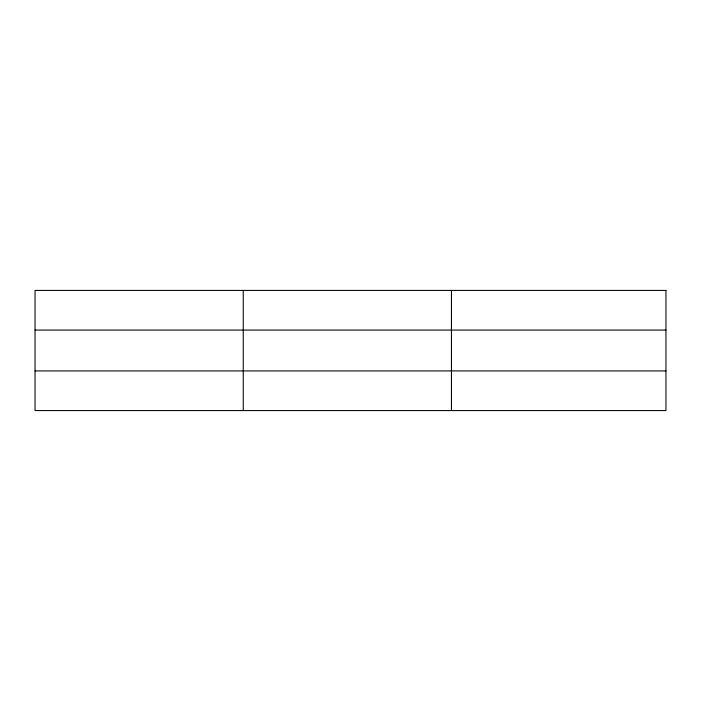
<?xml version="1.0" encoding="UTF-8"?>
<svg xmlns="http://www.w3.org/2000/svg" width="701" height="701" viewBox="0 0 701 701"><rect width="100%" height="100%" fill="white"/><g stroke="black" fill="none" stroke-linecap="round" stroke-linejoin="round"><path stroke-width="1.05" d="M243.247 410.567L243.247 290.433M451.444 410.567L451.444 290.433M35.05 330.075L665.95 330.075M35.05 370.925L665.95 370.925M665.95 290.433L665.95 410.567L35.05 410.567L35.05 290.433L665.95 290.433"/></g></svg>
